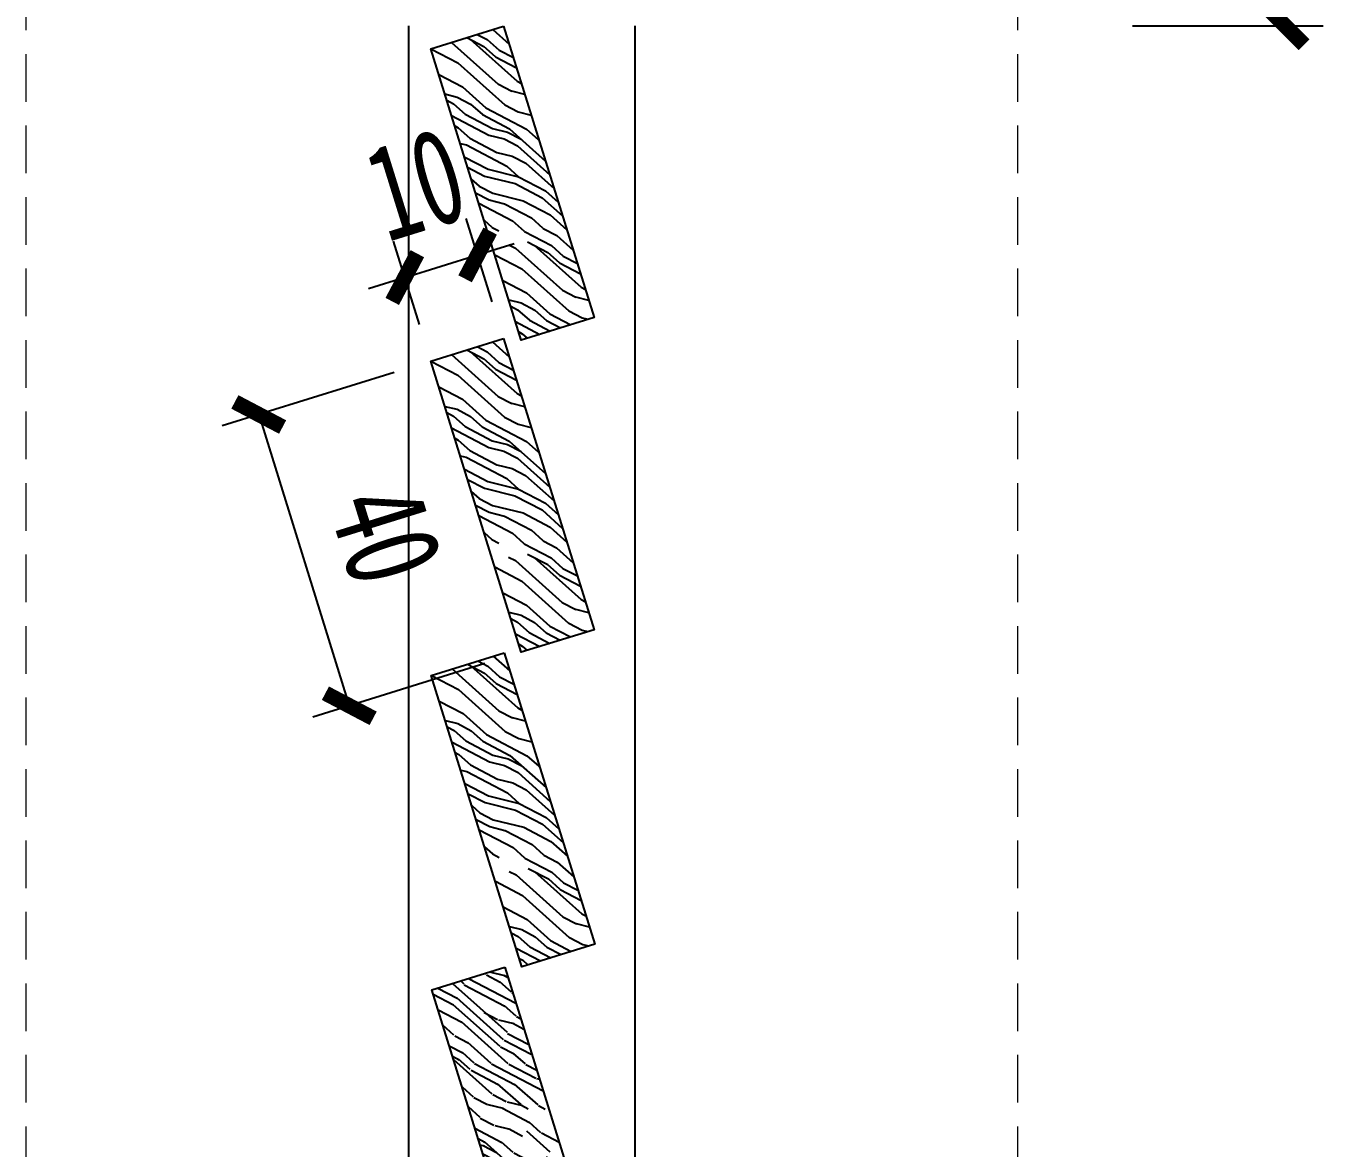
# Model space of a CAD drawing. Header units: millimetres. Extents: x 3111864 to 3154170, y -3068724 to -3044687.
# Drawn here: x 3125910.2 to 3126080.3, y -3064047.8 to -3063900.6 of the extents above; entities that cross this region are included whole.
import ezdxf

# ---------------------------------------------------------------- set-up
doc = ezdxf.new("R2010")
doc.units = ezdxf.units.MM
doc.header["$LTSCALE"] = 500
doc.header["$MEASUREMENT"] = 0
doc.header["$PDMODE"] = 2
doc.linetypes.add('$0$HIDDEN', pattern=[0.375, 0.25, -0.125])
doc.layers.get('0').update_dxf_attribs({"linetype": 'CONTINUOUS'})
doc.layers.get('DEFPOINTS').update_dxf_attribs({"linetype": 'CONTINUOUS'})
doc.layers.add('DEFPOINTS(视图框)', color=250, linetype='CONTINUOUS', plot=False)
doc.layers.add('I-1050', color=1, linetype='CONTINUOUS')
doc.layers.add('W-尺寸', color=5, linetype='CONTINUOUS')
doc.styles.add('DIM', font='SimSun.ttf', dxfattribs={"width": 0.7})
doc.dimstyles.new('00-5', dxfattribs={"dimscale": 5, "dimtxt": 2.5, "dimasz": 1, "dimexe": 1, "dimexo": 1, "dimgap": 1, "dimtad": 1, "dimdec": 0, "dimzin": 0, "dimdsep": 46, "dimtxsty": 'DIM', "dimblk": 'ARCHTICK', "dimcen": 0, "dimclrd": 5, "dimclre": 5, "dimclrt": 35, "dimadec": 0, "dimazin": 0, "dimtfac": 0.5, "dimtdec": 0, "dimtix": 1, "dimtmove": 2, "dimatfit": 2, "dimldrblk": 'A', "dimfxl": 0, "dimtolj": 1, "dimtzin": 0, "dimlwd": -1, "dimlwe": -1, "dimarcsym": 0})

# ---------------------------------------------------------------- blocks, each defined once
blk = doc.blocks.new('A$C67443EBE')
at = {"ltscale": 100}
h = blk.add_hatch(dxfattribs=at)
h.set_pattern_fill('FB木纹中SC300', color=251, scale=5, angle=48.12661321937571, style=0, pattern_type=2)
h.set_pattern_definition([(48.12661321937571, (0.05954225454479456, -2.181684749666601), (-14.89243332675551, 13.34973518868977), [4.000000000000001, -6.000000000000002, 2, -8.000000000000002]), (48.12661321937571, (9.032046053092927, 8.576761958189309), (-14.89243332675551, 13.34973518868977), [4.000000000000001, -16]), (48.12661321937571, (6.9524508677423, 7.755005385261029), (-14.89243332675551, 13.34973518868977), [2, -18]), (48.12661321937571, (-0.7622143188491464, -0.102089564781636), (-14.89243332675551, 13.34973518868977), [1, -14, 1, -4.000000000000001]), (48.12661321937571, (3.165571331046522, 5.777748858556151), (-14.89243332675551, 13.34973518868977), [4.000000000000001, -6.000000000000002, 1, -9.000000000000002]), (48.12661321937571, (-0.5441732993349433, 2.3883839068003), (-14.89243332675551, 13.34973518868977), [3.000000000000001, -17]), (48.12661321937571, (2.420949663966894, 6.445235618390143), (-14.89243332675551, 13.34973518868977), [6.000000000000002, -14]), (48.12661321937571, (-1.95628172531724, 2.311248999554664), (-14.89243332675551, 13.34973518868977), [4.000000000000001, -16]), (48.12661321937571, (3.011301517486572, 8.601965710055083), (-14.89243332675551, 13.34973518868977), [10, -10]), (48.12661321937571, (-1.738240705803037, 4.801722472067922), (-14.89243332675551, 13.34973518868977), [2, -6.000000000000002, 4.000000000000001, -8.000000000000002]), (48.12661321937571, (7.234263093210757, 15.56016918038949), (-14.89243332675551, 13.34973518868977), [4.000000000000001, -16]), (48.12661321937571, (4.192005221731961, 12.91542589431629), (-14.89243332675551, 13.34973518868977), [2, -18]), (48.12661321937571, (1.149747351184487, 10.2706826091744), (-14.89243332675551, 13.34973518868977), [2, -18]), (48.12661321937571, (-5.89743107650429, 3.158209325280041), (-14.89243332675551, 13.34973518868977), [4.000000000000001, -16]), (48.12661321937571, (0.4051256850361824, 10.93816936807707), (-14.89243332675551, 13.34973518868977), [4.000000000000001, -16]), (48.12661321937571, (-0.3394959815777838, 11.60565612791106), (-14.89243332675551, 13.34973518868977), [4.000000000000001, -4.000000000000001, 4.000000000000001, -8.000000000000002]), (48.12661321937571, (-3.754064685665071, 9.29465622222051), (-14.89243332675551, 13.34973518868977), [2, -10, 4.000000000000001, -4.000000000000001]), (48.12661321937571, (-1.45642848033458, 12.60688626673073), (-14.89243332675551, 13.34973518868977), [6.000000000000002, -14]), (48.12661321937571, (-2.201050147414207, 13.27437302609906), (-14.89243332675551, 13.34973518868977), [4.000000000000001, -16]), (48.12661321937571, (-7.913255055900663, 7.651143075432628), (-14.89243332675551, 13.34973518868977), [6.000000000000002, -8.000000000000002, 2, -4.000000000000001]), (48.12661321937571, (-8.657876722048968, 8.318629834800959), (-14.89243332675551, 13.34973518868977), [10, -10]), (48.12661321937571, (-1.020346442237496, 17.58783321036026), (-14.89243332675551, 13.34973518868977), [2, -18]), (48.12661321937571, (-5.39757783152163, 13.45384659199044), (-14.89243332675551, 13.34973518868977), [4.000000000000001, -16]), (48.12661321937571, (-8.439835703000426, 10.80910330684856), (-14.89243332675551, 13.34973518868977), [2, -8.000000000000002, 2, -8.000000000000002]), (48.12661321937571, (-10.1471200552769, 9.65360335353762), (-14.89243332675551, 13.34973518868977), [2, -6.000000000000002, 4.000000000000001, -8.000000000000002]), (48.12661321937571, (-7.849483850412071, 12.96583339804783), (-14.89243332675551, 13.34973518868977), [2, -10, 2, -6.000000000000002]), (48.12661321937571, (-5.551847645547241, 16.27806344395503), (-14.89243332675551, 13.34973518868977), [6.000000000000002, -14]), (48.12661321937571, (-11.63636338757351, 10.98857687227428), (-14.89243332675551, 13.34973518868977), [4.000000000000001, -16]), (48.12661321937571, (-5.333806626498699, 18.76853691600263), (-14.89243332675551, 13.34973518868977), [2, -18]), (48.12661321937571, (-3.036170422099531, 22.08076696097851), (-14.89243332675551, 13.34973518868977), [2, -18]), (62.16285668937571, (8.287424386944622, 9.244248717557639), (13.34973518885344, 14.89243332584232), [2.06, -80.40211052000001]), (62.16285668937571, (6.271600407548249, 13.73718246771023), (13.34973518885344, 14.89243332584232), [2.06, -80.40211052000001]), (62.16285668937571, (-3.998833107762039, 20.25778024783358), (13.34973518885344, 14.89243332584232), [2.06, -80.40211052000001]), (62.16285668937571, (-2.419091166928411, 10.78389955451712), (13.34973518885344, 14.89243332584232), [2.06, -80.40211052000001]), (62.16285668937571, (-1.983009127900004, 15.76484649814665), (13.34973518885344, 14.89243332584232), [2.06, -80.40211052000001]), (62.16285668937571, (0.4688968905247748, 16.2528596916236), (13.34973518885344, 14.89243332584232), [2.06, -80.40211052000001]), (62.16285668937571, (-8.812146536074579, 11.14284668629989), (13.34973518885344, 14.89243332584232), [2.06, -80.40211052000001]), (62.16285668937571, (-2.727630794513971, 16.43233325844631), (13.34973518885344, 14.89243332584232), [2.06, -80.40211052000001]), (62.16285668937571, (5.526978740468621, 14.40466922754422), (13.34973518885344, 14.89243332584232), [4.12, -78.34211052]), (62.16285668937571, (3.075072722975165, 13.91665603360161), (13.34973518885344, 14.89243332584232), [4.12, -78.34211052]), (62.16285668937571, (2.33045105682686, 14.5841427934356), (13.34973518885344, 14.89243332584232), [4.12, -78.34211052]), (214.0903697493757, (3.165571331046522, 5.777748858556151), (-13.34973518776417, -14.89243332681874), [2.059999999999999, -4.119999999999998, 2.059999999999999, -74.22211051999997]), (214.0903697493757, (-1.738240705803037, 4.801722472067922), (-13.34973518776417, -14.89243332681874), [2.059999999999999, -80.40211051999998]), (214.0903697493757, (-8.439835703000426, 10.80910330684856), (-13.34973518776417, -14.89243332681874), [4.119999999999998, -78.34211051999998]), (242.1628566893757, (9.032046053092927, 8.576761958189309), (-13.34973518885344, -14.89243332584232), [2.06, -80.40211052]), (34.09036974937565, (11.70199309149757, 11.55524862324819), (13.34973518776418, 14.89243332681874), [2.06, -80.40211052000001]), (34.09036974937565, (2.48472087085247, 11.75992594100535), (13.34973518776418, 14.89243332681874), [2.06, -80.40211052000001]), (34.09036974937565, (2.548492075875401, 17.07461626501754), (13.34973518776418, 14.89243332681874), [2.06, -80.40211052000001]), (34.09036974937565, (-3.90833449922502, 12.11887307325378), (13.34973518776418, 14.89243332681874), [2.06, -80.40211052000001]), (34.09036974937565, (-7.104862184263766, 12.29834663914517), (13.34973518776418, 14.89243332681874), [2.06, -80.40211052000001]), (34.09036974937565, (-6.514510330744088, 14.45507673174143), (13.34973518776418, 14.89243332681874), [2.06, -80.40211052000001]), (34.09036974937565, (-3.90833449922502, 12.11887307325378), (13.34973518776418, 14.89243332681874), [2.06, -80.40211052000001]), (34.09036974937565, (-2.137278941459954, 18.58906335011125), (13.34973518776418, 14.89243332681874), [8.24, -74.22211052]), (34.09036974937565, (-0.09472755854949355, 0.6425321013666689), (13.34973518776418, 14.89243332681874), [8.24, -74.22211052]), (34.09036974937565, (0.1233134604990482, 3.133005572948605), (13.34973518776418, 14.89243332681874), [8.24, -74.22211052]), (34.09036974937565, (0.7136653126217425, 5.289735665544868), (13.34973518776418, 14.89243332681874), [2.06, -4.12, 4.12, -72.16211052]), (34.09036974937565, (-0.4032671866007149, 6.290965804364532), (13.34973518776418, 14.89243332681874), [4.12, -4.12, 4.12, -70.10211052000001]), (34.09036974937565, (-3.227484038565308, 6.136695991270244), (13.34973518776418, 14.89243332681874), [8.24, -74.22211052]), (34.09036974937565, (-5.679390056990087, 5.648682796861976), (13.34973518776418, 14.89243332681874), [8.24, -74.22211052]), (34.09036974937565, (-6.424011723604053, 6.316169556695968), (13.34973518776418, 14.89243332681874), [8.24, -74.22211052]), (34.09036974937565, (-1.54692708933726, 20.74579344177619), (13.34973518776418, 14.89243332681874), [2.06, -80.40211052000001]), (34.09038074937572, (-1.70119690336287, 23.57001029327512), (13.34973232862199, 14.89243588978363), [4.120000000000001, -78.34211052000002]), (34.09038074937572, (-8.96641635010019, 13.96706353779882), (13.34973232862199, 14.89243588978363), [4.120000000000001, -78.34211052000002]), (34.09037074937574, (2.729489291552454, 0.7968019149266183), (13.34973492784217, 14.89243355981558), [8.24, -74.22211052]), (34.09037074937574, (0.3146270764991641, 19.07707654358819), (13.34973492784217, 14.89243355981558), [6.180000000000001, -76.28211052]), (34.09037074937574, (2.766533095389605, 19.56508973659948), (13.34973492784217, 14.89243355981558), [12.36, -70.10211052000001])])
h.paths.add_polyline_path([(40, 1.98795460164547e-05), (39.45457384223118, 9.985134315676987), (-0.4858839027583599, 7.803429686464369), (0.05954225454479456, -2.181684749666601)])
at = {"layer": 'DEFPOINTS(视图框)', "color": 1, "ltscale": 100}
blk.add_lwpolyline([(-0.4858839027583599, 7.803429686464369), (39.45457384223118, 9.985134315676987), (40, 1.98795460164547e-05), (0.05954225454479456, -2.181684749666601)], close=True, dxfattribs=at)
blk = doc.blocks.new('_ArchTick')
at = {"color": 0, "linetype": 'ByBlock', "const_width": 0.4}
blk.add_lwpolyline([(-0.5, -0.5), (0.5, 0.5)], dxfattribs=at)
blk = doc.blocks.new('*D1465')
at = {"layer": 'DEFPOINTS', "color": 0, "ltscale": 100}
for p in [(3125987.242144242, -3063840.615863737, 0.0002723564733360568), (3125985.005404834, -3063900.615863737, 0.0002723564733360568), (3126075.305880787, -3063900.615863737)]:
    blk.add_point(p, dxfattribs=at)
at = {"layer": 'W-尺寸', "color": 5, "ltscale": 100}
for p, q in [((3126055.305880787, -3063840.615863737), (3126080.305880787, -3063840.615863737)), ((3126075.305880787, -3063840.615863737), (3126075.305880787, -3063900.615863737)), ((3126055.305880787, -3063900.615863737), (3126080.305880787, -3063900.615863737))]:
    blk.add_line(p, q, dxfattribs=at)
at = {"layer": 'W-尺寸', "color": 5, "ltscale": 100, "xscale": 5, "yscale": 5, "zscale": 5}
for p, rotation in [((3126075.305880787, -3063840.615863737), 90), ((3126075.305880787, -3063900.615863737), 270)]:
    blk.add_blockref('_ArchTick', p, dxfattribs=dict(at, rotation=rotation))
at = {"layer": 'W-尺寸', "color": 35, "ltscale": 100, "insert": (3126064.055880788, -3063870.615863737), "char_height": 12.5, "attachment_point": 5, "rotation": 90, "style": 'DIM'}
blk.add_mtext('\\A1;60', dxfattribs=at)
blk = doc.blocks.new('A')
for p, q in [((-1.435067392276323, 1.147654099946521), (-1.089590771724033, 1.437450103912851)), ((-1.089590771724033, 1.437450103912851), (0, 0)), ((-1.435067392276323, 1.147654099946521), (-0.3688396396728422, 0)), ((-0.3688396396728422, 3.638e-12), (-2.127066897330223, 0)), ((-1.435067392276323, -1.147654099946521), (-0.3688396396728422, 0)), ((-1.089590771724033, -1.437450103912851), (0, 0)), ((-1.435067392276323, -1.147654099946521), (-1.089590771724033, -1.437450103912851))]:
    blk.add_line(p, q)
for points in [[(-1.435067392276323, 1.147654099946521), (-1.089590771724033, 1.437450103912851), (-0.3688396396728422, 0), (0, 0)], [(-1.435067392276323, -1.147654099946521), (-1.089590771724033, -1.437450103912851), (-0.3688396396728422, 0), (0, 0)]]:
    blk.add_solid(points)
blk = doc.blocks.new('*D1471')
at = {"layer": 'DEFPOINTS', "color": 0, "ltscale": 100}
for p in [(3125963.320266824, -3063944.589724233, 0.0002723564733360568), (3125975.191582019, -3063982.787523587, 0.0002723564733360568), (3125952.6398616, -3063989.796267174)]:
    blk.add_point(p, dxfattribs=at)
at = {"layer": 'W-尺寸', "color": 5, "ltscale": 100}
for p, q in [((3125958.545541905, -3063946.073638632), (3125935.993821487, -3063953.082382219)), ((3125940.768546406, -3063951.598467819), (3125952.6398616, -3063989.796267174)), ((3125970.416857099, -3063984.271437987), (3125947.865136681, -3063991.280181573))]:
    blk.add_line(p, q, dxfattribs=at)
at = {"layer": 'W-尺寸', "color": 5, "ltscale": 100, "xscale": 5, "yscale": 5, "zscale": 5}
for p, rotation in [((3125940.768546406, -3063951.598467819), 107.2644774914685), ((3125952.6398616, -3063989.796267174), 287.2644774914685)]:
    blk.add_blockref('_ArchTick', p, dxfattribs=dict(at, rotation=rotation))
at = {"layer": 'W-尺寸', "color": 35, "ltscale": 100, "insert": (3125957.447335072, -3063967.358560098), "char_height": 12.5, "attachment_point": 5, "rotation": 287.2644774914685, "style": 'DIM'}
blk.add_mtext('\\A1;40', dxfattribs=at)
blk = doc.blocks.new('*D1472')
at = {"layer": 'DEFPOINTS', "color": 0, "ltscale": 100}
for p in [(3125969.468239382, -3063930.677114286), (3125972.869716663, -3063941.621895435, 0.0002723564733360568), (3125963.320266824, -3063944.589724232, 0.0002723564733360568)]:
    blk.add_point(p, dxfattribs=at)
at = {"layer": 'W-尺寸', "color": 5, "ltscale": 100}
for p, q in [((3125971.385802264, -3063936.847170516), (3125967.984324983, -3063925.902389367)), ((3125961.836352426, -3063939.814999314), (3125958.434875145, -3063928.870218164)), ((3125969.468239382, -3063930.677114286), (3125974.242964301, -3063929.193199887)), ((3125959.918789543, -3063933.644943083), (3125969.468239382, -3063930.677114286)), ((3125959.918789543, -3063933.644943083), (3125955.144064624, -3063935.128857482))]:
    blk.add_line(p, q, dxfattribs=at)
at = {"layer": 'W-尺寸', "color": 5, "ltscale": 100, "xscale": 5, "yscale": 5, "zscale": 5}
for p, rotation in [((3125969.468239382, -3063930.677114286), 197.2644774846599), ((3125959.918789543, -3063933.644943083), 17.26447748465996)]:
    blk.add_blockref('_ArchTick', p, dxfattribs=dict(at, rotation=rotation))
at = {"layer": 'W-尺寸', "color": 35, "ltscale": 100, "insert": (3125961.354707066, -3063921.417897616), "char_height": 12.5, "attachment_point": 5, "rotation": 17.264477484659945, "style": 'DIM'}
blk.add_mtext('\\A1;10', dxfattribs=at)

msp = doc.modelspace()

# ---------------------------------------------------------------- hatches: boundary and pattern name
at = {"ltscale": 100}
h = msp.add_hatch(dxfattribs=at)
h.set_pattern_fill('FB木纹中SC300', color=251, scale=5, angle=-27.73552251089863, style=0, pattern_type=2)
h.set_pattern_definition([(332.2644774891014, (3125963.320266824, -3063903.649055787), (9.307817738359045, 17.70210521236073), [4.000000000000001, -6.000000000000002, 2, -8.000000000000002]), (332.2644774891014, (3125975.944435915, -3063909.721975573), (9.307817738359045, 17.70210521236073), [4.000000000000001, -16]), (332.2644774891014, (3125974.639616281, -3063907.906088538), (9.307817738359045, 17.70210521236073), [2, -18]), (332.2644774891014, (3125965.136153858, -3063902.344236153), (9.307817738359045, 17.70210521236073), [1, -14, 1, -4.000000000000001]), (332.2644774891014, (3125971.797281569, -3063904.716867101), (9.307817738359045, 17.70210521236073), [4.000000000000001, -6.000000000000002, 1, -9.000000000000002]), (332.2644774891014, (3125967.60445071, -3063901.947360036), (9.307817738359045, 17.70210521236073), [3.000000000000001, -17]), (332.2644774891014, (3125972.262672456, -3063903.831761839), (9.307817738359045, 17.70210521236073), [6.000000000000002, -14]), (332.2644774891014, (3125967.184736336, -3063900.596863888), (9.307817738359045, 17.70210521236073), [4.000000000000001, -16]), (332.2644774891014, (3125974.498273864, -3063903.877438353), (9.307817738359045, 17.70210521236073), [10, -10]), (332.2644774891014, (3125969.653033188, -3063900.199987771), (9.307817738359045, 17.70210521236073), [2, -6.000000000000002, 4.000000000000001, -8.000000000000002]), (332.2644774891014, (3125982.27720228, -3063906.272907557), (9.307817738359045, 17.70210521236073), [4.000000000000001, -16]), (332.2644774891014, (3125978.96947668, -3063903.968791379), (9.307817738359045, 17.70210521236073), [2, -18]), (332.2644774891014, (3125975.661751082, -3063901.664675201), (9.307817738359045, 17.70210521236073), [2, -18]), (332.2644774891014, (3125967.043393919, -3063896.568213702), (9.307817738359045, 17.70210521236073), [4.000000000000001, -16]), (332.2644774891014, (3125976.127141968, -3063900.779569941), (9.307817738359045, 17.70210521236073), [4.000000000000001, -16]), (332.2644774891014, (3125976.592532855, -3063899.89446468), (9.307817738359045, 17.70210521236073), [4.000000000000001, -4.000000000000001, 4.000000000000001, -8.000000000000002]), (332.2644774891014, (3125973.5175027, -3063897.147795872), (9.307817738359045, 17.70210521236073), [2, -10, 4.000000000000001, -4.000000000000001]), (332.2644774891014, (3125977.290619186, -3063898.56680679), (9.307817738359045, 17.70210521236073), [6.000000000000002, -14]), (332.2644774891014, (3125977.756010072, -3063897.681701529), (9.307817738359045, 17.70210521236073), [4.000000000000001, -16]), (332.2644774891014, (3125970.907863431, -3063893.516021803), (9.307817738359045, 17.70210521236073), [6.000000000000002, -8.000000000000002, 2, -4.000000000000001]), (332.2644774891014, (3125971.373254318, -3063892.630916543), (9.307817738359045, 17.70210521236073), [10, -10]), (332.2644774891014, (3125982.227212889, -3063897.773054555), (9.307817738359045, 17.70210521236073), [2, -18]), (332.2644774891014, (3125977.149276769, -3063894.538156604), (9.307817738359045, 17.70210521236073), [4.000000000000001, -16]), (332.2644774891014, (3125973.84155117, -3063892.234040425), (9.307817738359045, 17.70210521236073), [2, -8.000000000000002, 2, -8.000000000000002]), (332.2644774891014, (3125972.304036092, -3063890.860706021), (9.307817738359045, 17.70210521236073), [2, -6.000000000000002, 4.000000000000001, -8.000000000000002]), (332.2644774891014, (3125976.077152577, -3063892.279716939), (9.307817738359045, 17.70210521236073), [2, -10, 2, -6.000000000000002]), (332.2644774891014, (3125979.850269064, -3063893.698727856), (9.307817738359045, 17.70210521236073), [6.000000000000002, -14]), (332.2644774891014, (3125973.234817865, -3063889.0904955), (9.307817738359045, 17.70210521236073), [4.000000000000001, -16]), (332.2644774891014, (3125982.318565916, -3063893.301851739), (9.307817738359045, 17.70210521236073), [2, -18]), (332.2644774891014, (3125986.091682401, -3063894.720862656), (9.307817738359045, 17.70210521236073), [2, -18]), (346.3007209591014, (3125976.409826803, -3063908.836870313), (17.70210521151517, -9.307817738740809), [2.06, -80.40211052000001]), (346.3007209591014, (3125980.274296315, -3063905.784678414), (17.70210521151517, -9.307817738740809), [2.06, -80.40211052000001]), (346.3007209591014, (3125984.088776436, -3063894.232633513), (17.70210521151517, -9.307817738740809), [2.06, -80.40211052000001]), (346.3007209591014, (3125975.287713221, -3063898.078577646), (17.70210521151517, -9.307817738740809), [2.06, -80.40211052000001]), (346.3007209591014, (3125980.224306924, -3063897.284825412), (17.70210521151517, -9.307817738740809), [2.06, -80.40211052000001]), (346.3007209591014, (3125981.296431115, -3063899.543265076), (17.70210521151517, -9.307817738740809), [2.06, -80.40211052000001]), (346.3007209591014, (3125974.074246613, -3063891.791487795), (17.70210521151517, -9.307817738740809), [2.06, -80.40211052000001]), (346.3007209591014, (3125980.689697812, -3063896.399720151), (17.70210521151517, -9.307817738740809), [2.06, -80.40211052000001]), (346.3007209591014, (3125980.739687202, -3063904.899573153), (17.70210521151517, -9.307817738740809), [4.12, -78.34211052]), (346.3007209591014, (3125979.667563011, -3063902.641133489), (17.70210521151517, -9.307817738740809), [4.12, -78.34211052]), (346.3007209591014, (3125980.132953898, -3063901.756028228), (17.70210521151517, -9.307817738740809), [4.12, -78.34211052]), (138.2282340191014, (3125971.797281569, -3063904.716867101), (-17.70210521219596, 9.30781773744604), [2.059999999999999, -4.119999999999998, 2.059999999999999, -74.22211051999997]), (138.2282340191014, (3125969.653033188, -3063900.199987771), (-17.70210521219596, 9.30781773744604), [2.059999999999999, -80.40211051999998]), (138.2282340191014, (3125973.84155117, -3063892.234040425), (-17.70210521219596, 9.30781773744604), [4.119999999999998, -78.34211051999998]), (166.3007209591013, (3125975.944435915, -3063909.721975573), (-17.70210521151517, 9.307817738740809), [2.06, -80.40211052]), (318.2282340191014, (3125979.484856958, -3063911.583539122), (17.70210521219596, -9.307817737446047), [2.06, -80.40211052000001]), (318.2282340191014, (3125977.431961603, -3063902.595456976), (17.70210521219596, -9.307817737446047), [2.06, -80.40211052000001]), (318.2282340191014, (3125982.60125075, -3063901.359152111), (17.70210521219596, -9.307817737446047), [2.06, -80.40211052000001]), (318.2282340191014, (3125976.218494995, -3063896.308367125), (17.70210521219596, -9.307817737446047), [2.06, -80.40211052000001]), (318.2282340191014, (3125975.611761691, -3063893.164822199), (17.70210521219596, -9.307817737446047), [2.06, -80.40211052000001]), (318.2282340191014, (3125977.847363099, -3063893.210498713), (17.70210521219596, -9.307817737446047), [2.06, -80.40211052000001]), (318.2282340191014, (3125976.218494995, -3063896.308367125), (17.70210521219596, -9.307817737446047), [2.06, -80.40211052000001]), (318.2282340191014, (3125982.92529922, -3063896.445396665), (17.70210521219596, -9.307817737446047), [8.24, -74.22211052]), (318.2282340191014, (3125966.021259119, -3063902.80962704), (17.70210521219596, -9.307817737446047), [8.24, -74.22211052]), (318.2282340191014, (3125968.48955597, -3063902.412750923), (17.70210521219596, -9.307817737446047), [8.24, -74.22211052]), (318.2282340191014, (3125970.725157379, -3063902.458427436), (17.70210521219596, -9.307817737446047), [2.06, -4.12, 4.12, -72.16211052]), (318.2282340191014, (3125971.423243709, -3063901.130769545), (17.70210521219596, -9.307817737446047), [4.12, -4.12, 4.12, -70.10211052000001]), (318.2282340191014, (3125970.583814962, -3063898.42977725), (17.70210521219596, -9.307817737446047), [8.24, -74.22211052]), (318.2282340191014, (3125969.51169077, -3063896.171337585), (17.70210521219596, -9.307817737446047), [8.24, -74.22211052]), (318.2282340191014, (3125969.977081657, -3063895.286232324), (17.70210521219596, -9.307817737446047), [8.24, -74.22211052]), (318.2282340191014, (3125985.160900627, -3063896.491073177), (17.70210521219596, -9.307817737446047), [2.06, -80.40211052000001]), (318.2282450191014, (3125987.861892922, -3063895.65164443), (17.70210699916836, -9.307814338885649), [4.120000000000001, -78.34211052000002]), (318.2282450191014, (3125976.775238908, -3063890.952059048), (17.70210699916836, -9.307814338885649), [4.120000000000001, -78.34211052000002]), (318.2282350191014, (3125966.860687865, -3063905.510619334), (17.70210537464803, -9.307817428486015), [8.24, -74.22211052]), (318.2282350191014, (3125983.99742341, -3063898.703836329), (17.70210537464803, -9.307817428486015), [6.180000000000001, -76.28211052]), (318.2282350191014, (3125985.069547601, -3063900.962275994), (17.70210537464803, -9.307817428486015), [12.36, -70.10211052000001])])
h.paths.add_polyline_path([(3125975.191582016, -3063941.846855143), (3125984.741031854, -3063938.879026345), (3125972.869716663, -3063900.681226989), (3125963.320266824, -3063903.649055787)])
h = msp.add_hatch(dxfattribs=at)
h.set_pattern_fill('FB木纹中SC300', color=251, scale=5, angle=-27.73552251089863, style=0, pattern_type=2)
h.set_pattern_definition([(332.2644774891014, (3125963.393394913, -3063985.820715638), (9.307817738359045, 17.70210521236073), [4.000000000000001, -6.000000000000002, 2, -8.000000000000002]), (332.2644774891014, (3125976.017564004, -3063991.893635425), (9.307817738359045, 17.70210521236073), [4.000000000000001, -16]), (332.2644774891014, (3125974.71274437, -3063990.07774839), (9.307817738359045, 17.70210521236073), [2, -18]), (332.2644774891014, (3125965.209281947, -3063984.515896004), (9.307817738359045, 17.70210521236073), [1, -14, 1, -4.000000000000001]), (332.2644774891014, (3125971.870409657, -3063986.888526952), (9.307817738359045, 17.70210521236073), [4.000000000000001, -6.000000000000002, 1, -9.000000000000002]), (332.2644774891014, (3125967.677578798, -3063984.119019887), (9.307817738359045, 17.70210521236073), [3.000000000000001, -17]), (332.2644774891014, (3125972.335800544, -3063986.003421691), (9.307817738359045, 17.70210521236073), [6.000000000000002, -14]), (332.2644774891014, (3125967.257864424, -3063982.76852374), (9.307817738359045, 17.70210521236073), [4.000000000000001, -16]), (332.2644774891014, (3125974.571401952, -3063986.049098205), (9.307817738359045, 17.70210521236073), [10, -10]), (332.2644774891014, (3125969.726161276, -3063982.371647622), (9.307817738359045, 17.70210521236073), [2, -6.000000000000002, 4.000000000000001, -8.000000000000002]), (332.2644774891014, (3125982.350330368, -3063988.444567409), (9.307817738359045, 17.70210521236073), [4.000000000000001, -16]), (332.2644774891014, (3125979.042604769, -3063986.140451231), (9.307817738359045, 17.70210521236073), [2, -18]), (332.2644774891014, (3125975.73487917, -3063983.836335053), (9.307817738359045, 17.70210521236073), [2, -18]), (332.2644774891014, (3125967.116522007, -3063978.739873553), (9.307817738359045, 17.70210521236073), [4.000000000000001, -16]), (332.2644774891014, (3125976.200270057, -3063982.951229793), (9.307817738359045, 17.70210521236073), [4.000000000000001, -16]), (332.2644774891014, (3125976.665660944, -3063982.066124531), (9.307817738359045, 17.70210521236073), [4.000000000000001, -4.000000000000001, 4.000000000000001, -8.000000000000002]), (332.2644774891014, (3125973.590630788, -3063979.319455723), (9.307817738359045, 17.70210521236073), [2, -10, 4.000000000000001, -4.000000000000001]), (332.2644774891014, (3125977.363747274, -3063980.738466641), (9.307817738359045, 17.70210521236073), [6.000000000000002, -14]), (332.2644774891014, (3125977.829138161, -3063979.85336138), (9.307817738359045, 17.70210521236073), [4.000000000000001, -16]), (332.2644774891014, (3125970.98099152, -3063975.687681654), (9.307817738359045, 17.70210521236073), [6.000000000000002, -8.000000000000002, 2, -4.000000000000001]), (332.2644774891014, (3125971.446382407, -3063974.802576394), (9.307817738359045, 17.70210521236073), [10, -10]), (332.2644774891014, (3125982.300340977, -3063979.944714407), (9.307817738359045, 17.70210521236073), [2, -18]), (332.2644774891014, (3125977.222404857, -3063976.709816455), (9.307817738359045, 17.70210521236073), [4.000000000000001, -16]), (332.2644774891014, (3125973.914679258, -3063974.405700277), (9.307817738359045, 17.70210521236073), [2, -8.000000000000002, 2, -8.000000000000002]), (332.2644774891014, (3125972.37716418, -3063973.032365873), (9.307817738359045, 17.70210521236073), [2, -6.000000000000002, 4.000000000000001, -8.000000000000002]), (332.2644774891014, (3125976.150280666, -3063974.45137679), (9.307817738359045, 17.70210521236073), [2, -10, 2, -6.000000000000002]), (332.2644774891014, (3125979.923397152, -3063975.870387708), (9.307817738359045, 17.70210521236073), [6.000000000000002, -14]), (332.2644774891014, (3125973.307945954, -3063971.262155352), (9.307817738359045, 17.70210521236073), [4.000000000000001, -16]), (332.2644774891014, (3125982.391694004, -3063975.47351159), (9.307817738359045, 17.70210521236073), [2, -18]), (332.2644774891014, (3125986.16481049, -3063976.892522507), (9.307817738359045, 17.70210521236073), [2, -18]), (346.3007209591014, (3125976.482954891, -3063991.008530165), (17.70210521151517, -9.307817738740809), [2.06, -80.40211052000001]), (346.3007209591014, (3125980.347424403, -3063987.956338266), (17.70210521151517, -9.307817738740809), [2.06, -80.40211052000001]), (346.3007209591014, (3125984.161904525, -3063976.404293364), (17.70210521151517, -9.307817738740809), [2.06, -80.40211052000001]), (346.3007209591014, (3125975.360841309, -3063980.250237497), (17.70210521151517, -9.307817738740809), [2.06, -80.40211052000001]), (346.3007209591014, (3125980.297435013, -3063979.456485263), (17.70210521151517, -9.307817738740809), [2.06, -80.40211052000001]), (346.3007209591014, (3125981.369559203, -3063981.714924928), (17.70210521151517, -9.307817738740809), [2.06, -80.40211052000001]), (346.3007209591014, (3125974.147374702, -3063973.963147647), (17.70210521151517, -9.307817738740809), [2.06, -80.40211052000001]), (346.3007209591014, (3125980.7628259, -3063978.571380002), (17.70210521151517, -9.307817738740809), [2.06, -80.40211052000001]), (346.3007209591014, (3125980.81281529, -3063987.071233004), (17.70210521151517, -9.307817738740809), [4.12, -78.34211052]), (346.3007209591014, (3125979.740691099, -3063984.812793341), (17.70210521151517, -9.307817738740809), [4.12, -78.34211052]), (346.3007209591014, (3125980.206081986, -3063983.92768808), (17.70210521151517, -9.307817738740809), [4.12, -78.34211052]), (138.2282340191014, (3125971.870409657, -3063986.888526952), (-17.70210521219596, 9.30781773744604), [2.059999999999999, -4.119999999999998, 2.059999999999999, -74.22211051999997]), (138.2282340191014, (3125969.726161276, -3063982.371647622), (-17.70210521219596, 9.30781773744604), [2.059999999999999, -80.40211051999998]), (138.2282340191014, (3125973.914679258, -3063974.405700277), (-17.70210521219596, 9.30781773744604), [4.119999999999998, -78.34211051999998]), (166.3007209591013, (3125976.017564004, -3063991.893635425), (-17.70210521151517, 9.307817738740809), [2.06, -80.40211052]), (318.2282340191014, (3125979.557985046, -3063993.755198973), (17.70210521219596, -9.307817737446047), [2.06, -80.40211052000001]), (318.2282340191014, (3125977.505089691, -3063984.767116828), (17.70210521219596, -9.307817737446047), [2.06, -80.40211052000001]), (318.2282340191014, (3125982.674378838, -3063983.530811963), (17.70210521219596, -9.307817737446047), [2.06, -80.40211052000001]), (318.2282340191014, (3125976.291623083, -3063978.480026976), (17.70210521219596, -9.307817737446047), [2.06, -80.40211052000001]), (318.2282340191014, (3125975.684889779, -3063975.33648205), (17.70210521219596, -9.307817737446047), [2.06, -80.40211052000001]), (318.2282340191014, (3125977.920491188, -3063975.382158564), (17.70210521219596, -9.307817737446047), [2.06, -80.40211052000001]), (318.2282340191014, (3125976.291623083, -3063978.480026976), (17.70210521219596, -9.307817737446047), [2.06, -80.40211052000001]), (318.2282340191014, (3125982.998427308, -3063978.617056516), (17.70210521219596, -9.307817737446047), [8.24, -74.22211052]), (318.2282340191014, (3125966.094387207, -3063984.981286892), (17.70210521219596, -9.307817737446047), [8.24, -74.22211052]), (318.2282340191014, (3125968.562684059, -3063984.584410775), (17.70210521219596, -9.307817737446047), [8.24, -74.22211052]), (318.2282340191014, (3125970.798285467, -3063984.630087287), (17.70210521219596, -9.307817737446047), [2.06, -4.12, 4.12, -72.16211052]), (318.2282340191014, (3125971.496371797, -3063983.302429397), (17.70210521219596, -9.307817737446047), [4.12, -4.12, 4.12, -70.10211052000001]), (318.2282340191014, (3125970.65694305, -3063980.601437101), (17.70210521219596, -9.307817737446047), [8.24, -74.22211052]), (318.2282340191014, (3125969.584818859, -3063978.342997436), (17.70210521219596, -9.307817737446047), [8.24, -74.22211052]), (318.2282340191014, (3125970.050209746, -3063977.457892175), (17.70210521219596, -9.307817737446047), [8.24, -74.22211052]), (318.2282340191014, (3125985.234028716, -3063978.662733029), (17.70210521219596, -9.307817737446047), [2.06, -80.40211052000001]), (318.2282450191014, (3125987.935021011, -3063977.823304281), (17.70210699916836, -9.307814338885649), [4.120000000000001, -78.34211052000002]), (318.2282450191014, (3125976.848366996, -3063973.123718899), (17.70210699916836, -9.307814338885649), [4.120000000000001, -78.34211052000002]), (318.2282350191014, (3125966.933815954, -3063987.682279186), (17.70210537464803, -9.307817428486015), [8.24, -74.22211052]), (318.2282350191014, (3125984.070551499, -3063980.87549618), (17.70210537464803, -9.307817428486015), [6.180000000000001, -76.28211052]), (318.2282350191014, (3125985.142675689, -3063983.133935846), (17.70210537464803, -9.307817428486015), [12.36, -70.10211052000001])])
h.paths.add_polyline_path([(3125975.264710105, -3064024.018514994), (3125984.814159943, -3064021.050686196), (3125972.942844751, -3063982.852886841), (3125963.393394913, -3063985.820715638)])

# ---------------------------------------------------------------- linework, layer by layer
at = {"color": 251, "ltscale": 100}
for p, q in [((3125969.397499488, -3063942.701009552, 0.0002723564733360568), (3125970.725157379, -3063943.399095882, 0.0002723564733360568)), ((3125971.423243709, -3063942.071437991, 0.0002723564733360568), (3125973.618954258, -3063944.032683693, 0.0002723564733360568)), ((3125963.320266825, -3063944.589724233, 0.0002723564733360568), (3125966.860687867, -3063946.45128778, 0.0002723564733360568)), ((3125966.021259119, -3063943.750295486, 0.0002723564733360568), (3125972.166687052, -3063949.239495385, 0.0002723564733360568)), ((3125968.04700334, -3063943.120723926, 0.0002723564733360568), (3125970.259766493, -3063944.284201143, 0.0002723564733360568)), ((3125968.489555971, -3063943.353419369, 0.0002723564733360568), (3125974.634983903, -3063948.842619267, 0.0002723564733360568)), ((3125971.797281569, -3063945.657535547, 0.0002723564733360568), (3125970.260924586, -3063944.285235573, 0.0002723564733360568)), ((3125970.72515738, -3063943.399095882, 0.0002723564733360568), (3125972.261514363, -3063944.771395857, 0.0002723564733360568)), ((3125971.797281569, -3063945.657535547, 0.0002723564733360568), (3125974.57840234, -3063947.119856832, 0.0002723564733360568)), ((3125972.262672456, -3063944.772430285, 0.0002723564733360568), (3125974.158687966, -3063945.769360683, 0.0002723564733360568)), ((3125964.369552759, -3063947.965964603, 0.0002723564733360568), (3125967.46742117, -3063949.594832707, 0.0002723564733360568)), ((3125966.860687866, -3063946.45128778, 0.0002723564733360568), (3125973.006115894, -3063951.940487572, 0.0002723564733360568)), ((3125967.467423081, -3063949.594833172, 0.0002723564733360568), (3125970.540137575, -3063952.339432532, 0.0002723564733360568)), ((3125972.171319431, -3063949.243633102, 0.0002723564733360568), (3125973.941529952, -3063950.174414876, 0.0002723564733360568)), ((3125974.639616282, -3063948.846756984, 0.0002723564733360568), (3125975.207973901, -3063949.145601052, 0.0002723564733360568)), ((3125965.167010071, -3063950.531907288, 0.0002723564733360568), (3125966.767828133, -3063950.922123327, 0.0002723564733360568)), ((3125965.418838693, -3063951.342204971, 0.0002723564733360568), (3125966.303943953, -3063951.807595857, 0.0002723564733360568)), ((3125966.769334839, -3063950.922490597, 0.0002723564733360568), (3125968.53954536, -3063951.853272371, 0.0002723564733360568)), ((3125975.657728439, -3063950.592756093, 0.0002723564733360568), (3125973.94303859, -3063950.174782622, 0.0002723564733360568)), ((3125966.303942465, -3063951.807594536, 0.0002723564733360568), (3125967.840299448, -3063953.179894511, 0.0002723564733360568)), ((3125967.841459031, -3063953.180930262, 0.0002723564733360568), (3125971.381880073, -3063955.04249381, 0.0002723564733360568)), ((3125968.539543875, -3063951.85327105, 0.0002723564733360568), (3125970.075900858, -3063953.225571025, 0.0002723564733360568)), ((3125970.077060439, -3063953.226606775, 0.0002723564733360568), (3125973.617481481, -3063955.088170323, 0.0002723564733360568)), ((3125970.542451325, -3063952.341501514, 0.0002723564733360568), (3125975.853082889, -3063955.133846836, 0.0002723564733360568)), ((3125973.010748178, -3063951.944625397, 0.0002723564733360568), (3125974.780958699, -3063952.875407171, 0.0002723564733360568)), ((3125974.78096063, -3063952.875407648, 0.0002723564733360568), (3125976.497157188, -3063953.293748394, 0.0002723564733360568)), ((3125966.048410254, -3063953.367949193, 0.0002723564733360568), (3125970.916489186, -3063955.92759907, 0.0002723564733360568)), ((3125966.468124627, -3063954.71844534, 0.0002723564733360568), (3125966.910677257, -3063954.951140783, 0.0002723564733360568)), ((3125966.910675769, -3063954.951139462, 0.0002723564733360568), (3125968.447032752, -3063956.323439437, 0.0002723564733360568)), ((3125966.910675769, -3063954.951139462, 0.0002723564733360568), (3125968.447032752, -3063956.323439437, 0.0002723564733360568)), ((3125968.448192334, -3063956.324475187, 0.0002723564733360568), (3125971.988613377, -3063958.186038735, 0.0002723564733360568)), ((3125970.916491118, -3063955.927599546, 0.0002723564733360568), (3125972.917888444, -3063956.415460943, 0.0002723564733360568)), ((3125971.381882005, -3063955.042494285, 0.0002723564733360568), (3125973.383279331, -3063955.530355682, 0.0002723564733360568)), ((3125972.919395151, -3063956.415828214, 0.0002723564733360568), (3125974.689605672, -3063957.346609987, 0.0002723564733360568)), ((3125973.384786037, -3063955.530722953, 0.0002723564733360568), (3125975.154996559, -3063956.461504727, 0.0002723564733360568)), ((3125973.617479995, -3063955.088169002, 0.0002723564733360568), (3125978.375717162, -3063959.338306708, 0.0002723564733360568)), ((3125975.853081402, -3063955.133845515, 0.0002723564733360568), (3125977.389438385, -3063956.506145489, 0.0002723564733360568)), ((3125977.390597966, -3063956.50718124, 0.0002723564733360568), (3125977.516402956, -3063956.573329865, 0.0002723564733360568)), ((3125967.181639065, -3063957.014288796, 0.0002723564733360568), (3125967.981294741, -3063957.209213177, 0.0002723564733360568)), ((3125967.982801448, -3063957.209580448, 0.0002723564733360568), (3125973.293433012, -3063960.00192577, 0.0002723564733360568)), ((3125971.988615309, -3063958.186039211, 0.0002723564733360568), (3125973.990012635, -3063958.673900608, 0.0002723564733360568)), ((3125974.689604495, -3063957.346608828, 0.0002723564733360568), (3125978.935336221, -3063961.138967895, 0.0002723564733360568)), ((3125967.727267749, -3063958.769933783, 0.0002723564733360568), (3125970.82513616, -3063960.398801886, 0.0002723564733360568)), ((3125973.293431525, -3063960.001924449, 0.0002723564733360568), (3125974.829788508, -3063961.374224423, 0.0002723564733360568)), ((3125973.991519341, -3063958.674267879, 0.0002723564733360568), (3125975.761729863, -3063959.605049653, 0.0002723564733360568)), ((3125975.761728685, -3063959.605048494, 0.0002723564733360568), (3125979.494955393, -3063962.939629449, 0.0002723564733360568)), ((3125968.146982122, -3063960.12042993, 0.0002723564733360568), (3125970.359745273, -3063961.283907147, 0.0002723564733360568)), ((3125968.636648895, -3063961.696008781, 0.0002723564733360568), (3125969.66049936, -3063962.610529288, 0.0002723564733360568)), ((3125970.359747205, -3063961.283907624, 0.0002723564733360568), (3125974.362541857, -3063962.259630418, 0.0002723564733360568)), ((3125970.825138092, -3063960.398802363, 0.0002723564733360568), (3125974.827932744, -3063961.374525158, 0.0002723564733360568)), ((3125974.830948089, -3063961.375260173, 0.0002723564733360568), (3125978.371369132, -3063963.236823721, 0.0002723564733360568)), ((3125969.661658943, -3063962.611565038, 0.0002723564733360568), (3125971.431869464, -3063963.542346811, 0.0002723564733360568)), ((3125974.365557203, -3063962.260365434, 0.0002723564733360568), (3125977.905978245, -3063964.121928982, 0.0002723564733360568)), ((3125978.371367645, -3063963.236822399, 0.0002723564733360568), (3125980.054574656, -3063964.740291295, 0.0002723564733360568)), ((3125969.196268056, -3063963.496670299, 0.0002723564733360568), (3125970.966478577, -3063964.427452073, 0.0002723564733360568)), ((3125969.615982431, -3063964.847166447, 0.0002723564733360568), (3125974.041508732, -3063967.174120881, 0.0002723564733360568)), ((3125970.966480509, -3063964.427452549, 0.0002723564733360568), (3125972.967877835, -3063964.915313946, 0.0002723564733360568)), ((3125971.431871396, -3063963.542347288, 0.0002723564733360568), (3125975.434666049, -3063964.518070082, 0.0002723564733360568)), ((3125972.969384542, -3063964.915681216, 0.0002723564733360568), (3125976.509805584, -3063966.777244763, 0.0002723564733360568)), ((3125975.437681393, -3063964.518805099, 0.0002723564733360568), (3125978.978102436, -3063966.380368647, 0.0002723564733360568)), ((3125977.905976757, -3063964.121927659, 0.0002723564733360568), (3125980.614193821, -3063966.540952826, 0.0002723564733360568)), ((3125978.047319175, -3063968.150577846, 0.0002723564733360568), (3125976.510962192, -3063966.778277871, 0.0002723564733360568)), ((3125978.978100949, -3063966.380367324, 0.0002723564733360568), (3125981.173812984, -3063968.341614354, 0.0002723564733360568)), ((3125970.31550639, -3063967.097993371, 0.0002723564733360568), (3125971.333566383, -3063968.00734173, 0.0002723564733360568)), ((3125971.340516437, -3063968.013549629, 0.0002723564733360568), (3125972.225621698, -3063968.478940516, 0.0002723564733360568)), ((3125975.582496606, -3063968.550557251, 0.0002723564733360568), (3125974.046139623, -3063967.178257276, 0.0002723564733360568)), ((3125975.57902381, -3063968.547455285, 0.0002723564733360568), (3125979.119444853, -3063970.409018832, 0.0002723564733360568)), ((3125978.047320662, -3063968.150579168, 0.0002723564733360568), (3125979.817531183, -3063969.081360942, 0.0002723564733360568)), ((3125975.998738184, -3063969.897951433, 0.0002723564733360568), (3125978.654053966, -3063971.294124094, 0.0002723564733360568)), ((3125979.817529696, -3063969.08135962, 0.0002723564733360568), (3125982.013241732, -3063971.04260665, 0.0002723564733360568)), ((3125971.714554299, -3063971.599647184, 0.0002723564733360568), (3125975.254975341, -3063973.461210731, 0.0002723564733360568)), ((3125973.530441332, -3063970.294827549, 0.0002723564733360568), (3125974.415546593, -3063970.760218436, 0.0002723564733360568)), ((3125974.415545106, -3063970.760217114, 0.0002723564733360568), (3125980.560973038, -3063976.249417013, 0.0002723564733360568)), ((3125976.883841957, -3063970.363340998, 0.0002723564733360568), (3125983.02926989, -3063975.852540896, 0.0002723564733360568)), ((3125980.191567556, -3063972.667457175, 0.0002723564733360568), (3125978.655210572, -3063971.2951572, 0.0002723564733360568)), ((3125979.119443365, -3063970.40901751, 0.0002723564733360568), (3125980.655800349, -3063971.781317485, 0.0002723564733360568)), ((3125980.65695993, -3063971.782353236, 0.0002723564733360568), (3125982.552975439, -3063972.779283634, 0.0002723564733360568)), ((3125975.254974324, -3063973.461209262, 0.0002723564733360568), (3125981.400402352, -3063978.950409053, 0.0002723564733360568)), ((3125980.191569043, -3063972.667458498, 0.0002723564733360568), (3125982.972689814, -3063974.129779783, 0.0002723564733360568)), ((3125972.763840233, -3063974.975887553, 0.0002723564733360568), (3125975.861708644, -3063976.604755657, 0.0002723564733360568)), ((3125975.861714253, -3063976.604753188, 0.0002723564733360568), (3125978.934428746, -3063979.349352547, 0.0002723564733360568)), ((3125980.565606905, -3063976.253556053, 0.0002723564733360568), (3125982.335817426, -3063977.184337827, 0.0002723564733360568)), ((3125983.033903756, -3063975.856679935, 0.0002723564733360568), (3125983.602261374, -3063976.155524002, 0.0002723564733360568)), ((3125973.561297547, -3063977.541830246, 0.0002723564733360568), (3125975.162117538, -3063977.932046755, 0.0002723564733360568)), ((3125973.813126167, -3063978.352127921, 0.0002723564733360568), (3125974.698231428, -3063978.817518808, 0.0002723564733360568)), ((3125975.163622313, -3063977.932413548, 0.0002723564733360568), (3125976.933832834, -3063978.863195322, 0.0002723564733360568)), ((3125984.052015915, -3063977.60267905, 0.0002723564733360568), (3125982.337327994, -3063977.18470605, 0.0002723564733360568)), ((3125974.442697728, -3063980.377872143, 0.0002723564733360568), (3125977.601233462, -3063982.038639299, 0.0002723564733360568)), ((3125974.698228452, -3063978.817516164, 0.0002723564733360568), (3125976.234585435, -3063980.189816139, 0.0002723564733360568)), ((3125976.235746506, -3063980.190853213, 0.0002723564733360568), (3125978.95172961, -3063981.618924926, 0.0002723564733360568)), ((3125976.933829861, -3063978.863192678, 0.0002723564733360568), (3125978.470186844, -3063980.235492653, 0.0002723564733360568)), ((3125978.471347912, -3063980.236529725, 0.0002723564733360568), (3125980.302225756, -3063981.199210552, 0.0002723564733360568)), ((3125978.9367388, -3063979.351424465, 0.0002723564733360568), (3125981.652721904, -3063980.779496178, 0.0002723564733360568)), ((3125981.405035652, -3063978.954548348, 0.0002723564733360568), (3125983.175246174, -3063979.885330121, 0.0002723564733360568)), ((3125983.175250035, -3063979.885331075, 0.0002723564733360568), (3125983.934404254, -3063980.070382806, 0.0002723564733360568)), ((3125974.862412101, -3063981.72836829, 0.0002723564733360568), (3125975.304964731, -3063981.961063733, 0.0002723564733360568)), ((3125975.304961756, -3063981.96106109, 0.0002723564733360568), (3125975.962124798, -3063982.548050205, 0.0002723564733360568)), ((3125975.304961756, -3063981.96106109, 0.0002723564733360568), (3125975.962124798, -3063982.548050205, 0.0002723564733360568))]:
    msp.add_line(p, q, dxfattribs=at)
at = {"color": 146, "ltscale": 100, "elevation": 0.0002723564733360568}
for points in [[(3125960.421345838, -3063900.615863737), (3125960.421345838, -3066178.715522224)], [(3125990.075975433, -3063900.615863737), (3125990.075975433, -3066178.715522224)]]:
    msp.add_lwpolyline(points, dxfattribs=at)
at = {"color": 1, "ltscale": 100, "elevation": 0.0002723564733360568}
for points in [[(3125972.869716663, -3063900.681226989), (3125984.741031854, -3063938.879026345), (3125975.191582016, -3063941.846855143), (3125963.320266824, -3063903.649055787)], [(3125972.869716663, -3063941.621895435), (3125984.741031855, -3063979.819694791), (3125975.191582017, -3063982.787523589), (3125963.320266825, -3063944.589724233)], [(3125972.942844751, -3063982.852886841), (3125984.814159943, -3064021.050686196), (3125975.264710105, -3064024.018514994), (3125963.393394913, -3063985.820715638)]]:
    msp.add_lwpolyline(points, close=True, dxfattribs=at)
at = {"layer": 'I-1050', "color": 146, "linetype": '$0$HIDDEN', "lineweight": 5, "ltscale": 0.05, "elevation": 0.0002723564733360568}
for points in [[(3125910.248660636, -3063838.715900824), (3125910.248660636, -3066238.715522224)], [(3126040.248660636, -3063838.715900824), (3126040.248660636, -3066238.715522224)]]:
    msp.add_lwpolyline(points, dxfattribs=at)

# ---------------------------------------------------------------- block references
at = {"layer": 'DEFPOINTS(视图框)', "color": 251, "ltscale": 100, "rotation": 284.1378642697256}
msp.add_blockref('A$C67443EBE', (3125965.567582737, -3064026.461078894, 0.0002723564733360568), dxfattribs=at)

# ---------------------------------------------------------------- dimensions: what is measured, and where the dimension line sits
at = {"layer": 'W-尺寸', "color": 251, "ltscale": 100}
dim = msp.add_linear_dim(base=(3126075.305880787, -3063900.615863737), p1=(3125987.242144242, -3063840.615863737, 0.0002723564733360568), p2=(3125985.005404834, -3063900.615863737, 0.0002723564733360568), angle=90, dimstyle='00-5', dxfattribs=at)
dim.commit()
dim.dimension.update_dxf_attribs({"geometry": '*D1465', "text_midpoint": (3126064.055880788, -3063870.615863737)})
for p2, distance, picture, middle in [((3125972.869716663, -3063941.621895436, 0.0002723564733360568), 11.461164082196492, '*D1472', (3125961.354707066, -3063921.417897616)), ((3125975.191582019, -3063982.787523588, 0.0002723564733360568), -23.6157273974321, '*D1471', (3125957.447335072, -3063967.358560098))]:
    dim = msp.add_aligned_dim(p1=(3125963.320266825, -3063944.589724233, 0.0002723564733360568), p2=p2, distance=distance, dimstyle='00-5', dxfattribs=at)
    dim.commit()
    dim.dimension.update_dxf_attribs({"geometry": picture, "text_midpoint": middle})

doc.saveas('drawing.dxf')
